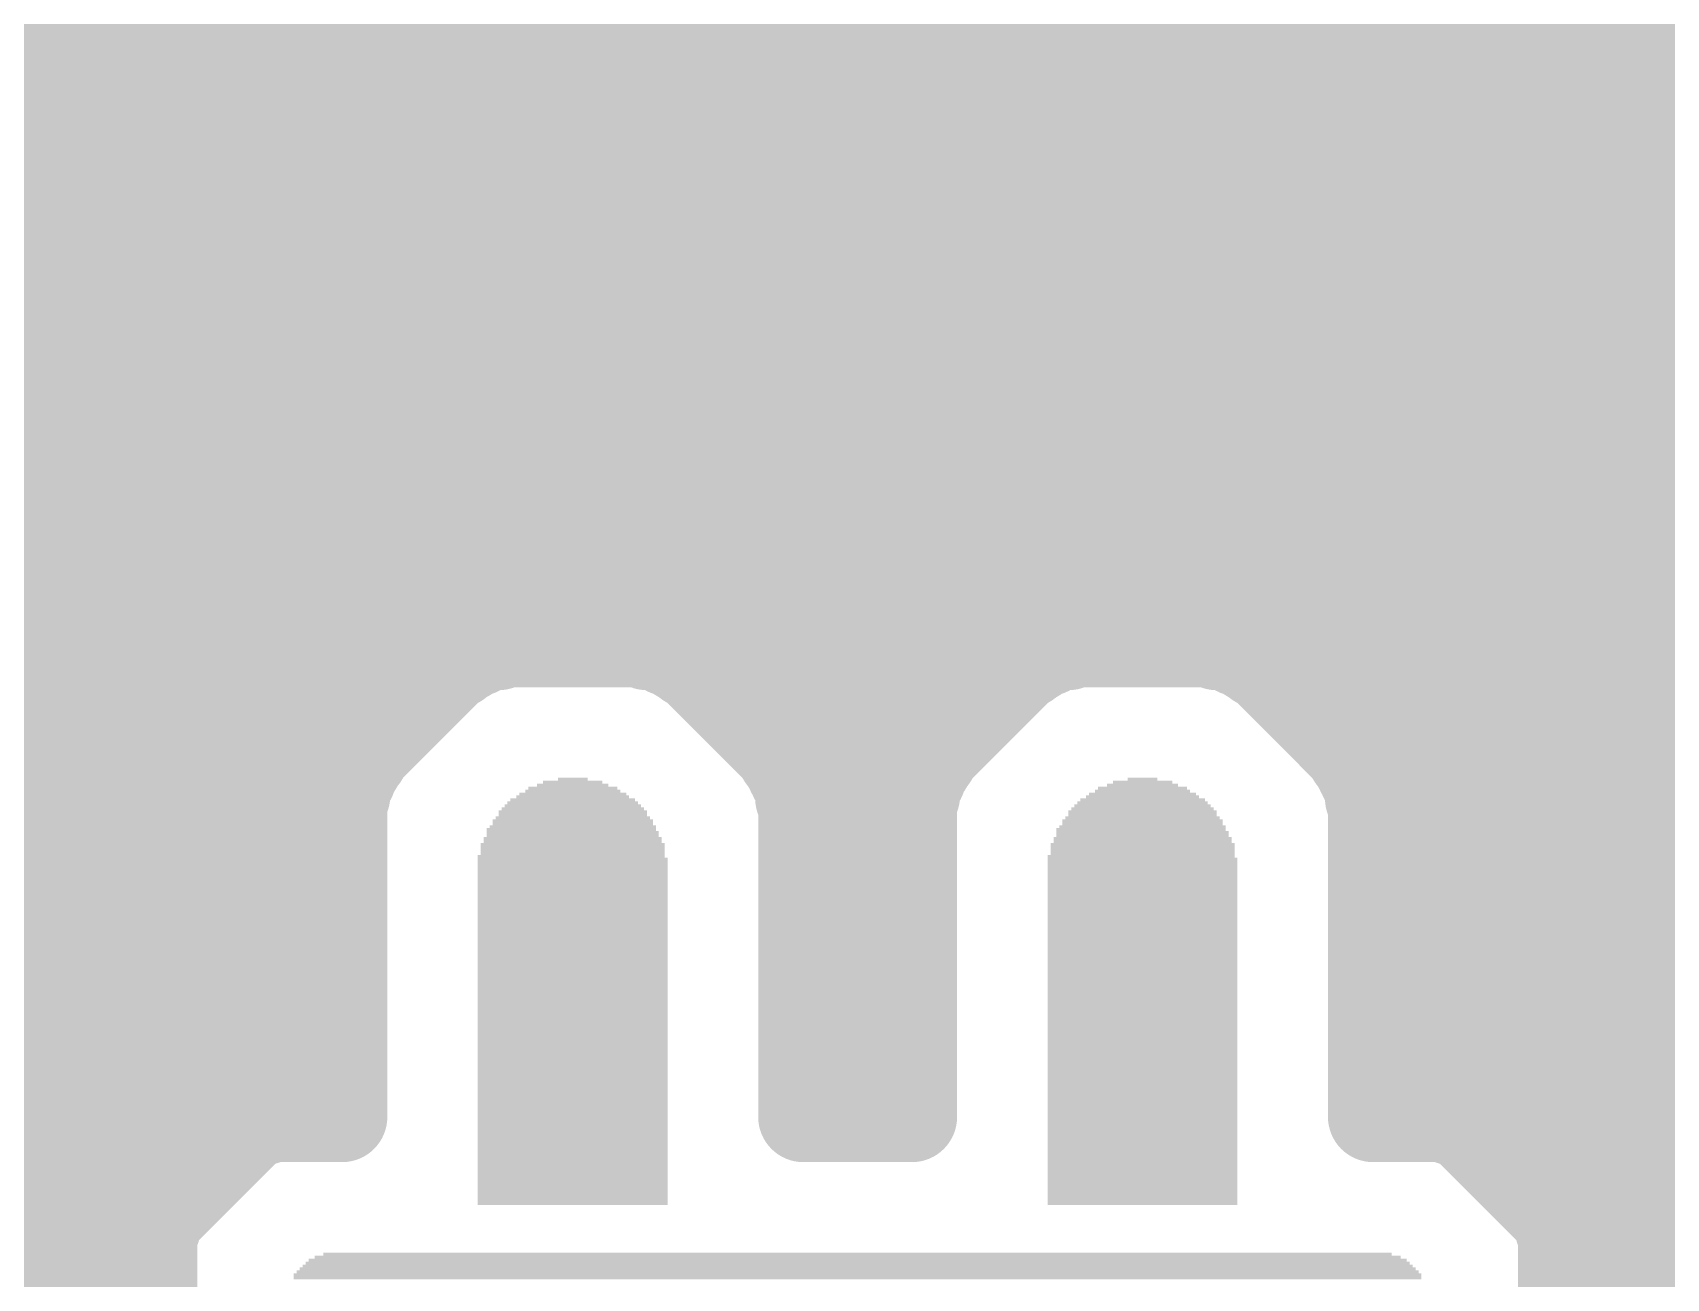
# Model space of a CAD drawing. Extents: x -0.1 to 57, y -0.1 to 41.
# Drawn here: x 9.868 to 12.62, y 4.329 to 6.427 of the extents above; entities that cross this region are included whole.
import ezdxf

# ---------------------------------------------------------------- set-up
doc = ezdxf.new("R2010")
doc.units = 0
doc.layers.add('16', color=175, linetype='CONTINUOUS')
doc.layers.add('21', color=253, linetype='CONTINUOUS')

# ---------------------------------------------------------------- blocks, each defined once
blk = doc.blocks.new('RECT')
blk.add_solid([(-0.5, -0.5), (0.5, -0.5), (-0.5, 0.5), (0.5, 0.5)])

msp = doc.modelspace()

# ---------------------------------------------------------------- linework, layer by layer
at = {"layer": '16', "const_width": 0.1524}
for points in [[(2.8048, 6.4008), (17.0352, 6.4008)], [(7.8575, 6.2484), (17.0352, 6.2484)], [(8.181, 6.096), (17.0352, 6.096)], [(8.3655, 5.9436), (17.0352, 5.9436)], [(8.4952, 5.7912), (17.0352, 5.7912)], [(8.5887, 5.6388), (17.0352, 5.6388)], [(8.6553, 5.4864), (17.0352, 5.4864)], [(10.5928, 5.3761), (10.5828, 5.3661)], [(10.5978, 5.3761), (10.5928, 5.3761)], [(10.6078, 5.3861), (10.5978, 5.3761)], [(10.6178, 5.3861), (10.6078, 5.3861)], [(10.6228, 5.3911), (10.6178, 5.3861)], [(10.6278, 5.3911), (10.6228, 5.3911)], [(10.6328, 5.3961), (10.6278, 5.3911)], [(10.6528, 5.3961), (10.6328, 5.3961)], [(10.6578, 5.4011), (10.6528, 5.3961)], [(10.8972, 5.4011), (10.6578, 5.4011)], [(10.9022, 5.3961), (10.8972, 5.4011)], [(10.9222, 5.3961), (10.9022, 5.3961)], [(10.9272, 5.3911), (10.9222, 5.3961)], [(10.9322, 5.3911), (10.9272, 5.3911)], [(10.9372, 5.3861), (10.9322, 5.3911)], [(10.9472, 5.3861), (10.9372, 5.3861)], [(10.9572, 5.3761), (10.9472, 5.3861)], [(10.9622, 5.3761), (10.9572, 5.3761)], [(10.9722, 5.3661), (10.9622, 5.3761)], [(11.5528, 5.3761), (11.5428, 5.3661)], [(11.5578, 5.3761), (11.5528, 5.3761)], [(11.5678, 5.3861), (11.5578, 5.3761)], [(11.5778, 5.3861), (11.5678, 5.3861)], [(11.5828, 5.3911), (11.5778, 5.3861)], [(11.5878, 5.3911), (11.5828, 5.3911)], [(11.5928, 5.3961), (11.5878, 5.3911)], [(11.6128, 5.3961), (11.5928, 5.3961)], [(11.6178, 5.4011), (11.6128, 5.3961)], [(11.8572, 5.4011), (11.6178, 5.4011)], [(11.8622, 5.3961), (11.8572, 5.4011)], [(11.8822, 5.3961), (11.8622, 5.3961)], [(11.8872, 5.3911), (11.8822, 5.3961)], [(11.8922, 5.3911), (11.8872, 5.3911)], [(11.8972, 5.3861), (11.8922, 5.3911)], [(11.9072, 5.3861), (11.8972, 5.3861)], [(11.9172, 5.3761), (11.9072, 5.3861)], [(11.9222, 5.3761), (11.9172, 5.3761)], [(11.9322, 5.3661), (11.9222, 5.3761)], [(10.5778, 5.3661), (10.4439, 5.2322)], [(10.5828, 5.3661), (10.5778, 5.3661)], [(10.9772, 5.3661), (10.9722, 5.3661)], [(11.1111, 5.2322), (10.9772, 5.3661)], [(11.5378, 5.3661), (11.4039, 5.2322)], [(11.5428, 5.3661), (11.5378, 5.3661)], [(11.9372, 5.3661), (11.9322, 5.3661)], [(12.0711, 5.2322), (11.9372, 5.3661)], [(8.7, 5.334), (10.5457, 5.334)], [(11.0093, 5.334), (11.5057, 5.334)], [(11.9693, 5.334), (17.0352, 5.334)], [(10.4289, 5.2172), (10.4239, 5.2122)], [(10.4239, 5.2122), (10.4239, 5.2072)], [(10.4339, 5.2222), (10.4289, 5.2172)], [(10.4389, 5.2272), (10.4339, 5.2222)], [(10.4439, 5.2322), (10.4389, 5.2272)], [(11.1161, 5.2272), (11.1111, 5.2322)], [(11.1211, 5.2222), (11.1161, 5.2272)], [(11.1261, 5.2172), (11.1211, 5.2222)], [(11.1311, 5.2122), (11.1261, 5.2172)], [(11.1311, 5.2072), (11.1311, 5.2122)], [(11.3889, 5.2172), (11.3839, 5.2122)], [(11.3839, 5.2122), (11.3839, 5.2072)], [(11.3939, 5.2222), (11.3889, 5.2172)], [(11.3989, 5.2272), (11.3939, 5.2222)], [(11.4039, 5.2322), (11.3989, 5.2272)], [(12.0761, 5.2272), (12.0711, 5.2322)], [(12.0811, 5.2222), (12.0761, 5.2272)], [(12.0861, 5.2172), (12.0811, 5.2222)], [(12.0911, 5.2122), (12.0861, 5.2172)], [(12.0911, 5.2072), (12.0911, 5.2122)], [(8.7241, 5.1816), (10.4039, 5.1816)], [(10.4089, 5.1872), (10.4039, 5.1822)], [(10.4039, 5.1822), (10.4039, 5.1722)], [(10.4139, 5.1922), (10.4089, 5.1872)], [(10.4239, 5.2072), (10.4139, 5.1972)], [(10.4139, 5.1972), (10.4139, 5.1922)], [(11.1411, 5.1972), (11.1311, 5.2072)], [(11.1411, 5.1922), (11.1411, 5.1972)], [(11.1461, 5.1872), (11.1411, 5.1922)], [(11.1461, 5.1822), (11.1461, 5.1872)], [(11.1511, 5.1772), (11.1461, 5.1822)], [(11.1467, 5.1816), (11.3639, 5.1816)], [(11.3689, 5.1872), (11.3639, 5.1822)], [(11.3639, 5.1822), (11.3639, 5.1722)], [(11.3739, 5.1922), (11.3689, 5.1872)], [(11.3839, 5.2072), (11.3739, 5.1972)], [(11.3739, 5.1972), (11.3739, 5.1922)], [(12.1011, 5.1972), (12.0911, 5.2072)], [(12.1011, 5.1922), (12.1011, 5.1972)], [(12.1061, 5.1872), (12.1011, 5.1922)], [(12.1061, 5.1822), (12.1061, 5.1872)], [(12.1111, 5.1772), (12.1061, 5.1822)], [(12.1067, 5.1816), (17.0679, 5.1816)], [(10.3989, 5.1622), (10.3939, 5.1572)], [(10.3939, 5.1572), (10.3939, 5.1422)], [(10.4039, 5.1722), (10.3989, 5.1672)], [(10.3989, 5.1672), (10.3989, 5.1622)], [(11.1511, 5.1722), (11.1511, 5.1772)], [(11.1561, 5.1672), (11.1511, 5.1722)], [(11.1561, 5.1622), (11.1561, 5.1672)], [(11.1611, 5.1572), (11.1561, 5.1622)], [(11.1611, 5.1372), (11.1611, 5.1572)], [(11.3589, 5.1622), (11.3539, 5.1572)], [(11.3539, 5.1572), (11.3539, 5.1422)], [(11.3639, 5.1722), (11.3589, 5.1672)], [(11.3589, 5.1672), (11.3589, 5.1622)], [(12.1111, 5.1722), (12.1111, 5.1772)], [(12.1161, 5.1672), (12.1111, 5.1722)], [(12.1161, 5.1622), (12.1161, 5.1672)], [(12.1211, 5.1572), (12.1161, 5.1622)], [(12.1211, 5.1372), (12.1211, 5.1572)], [(10.3939, 5.1422), (10.3889, 5.1372)], [(10.3889, 5.1372), (10.3889, 4.6011)], [(11.1661, 5.1322), (11.1611, 5.1372)], [(11.1661, 4.6011), (11.1661, 5.1322)], [(11.3539, 5.1422), (11.3489, 5.1372)], [(11.3489, 5.1372), (11.3489, 4.6011)], [(12.1261, 5.1322), (12.1211, 5.1372)], [(12.1261, 4.6011), (12.1261, 5.1322)], [(8.7255, 5.0292), (10.3889, 5.0292)], [(11.1661, 5.0292), (11.3489, 5.0292)], [(12.1261, 5.0292), (17.2203, 5.0292)], [(8.7255, 4.8768), (10.3889, 4.8768)], [(11.1661, 4.8768), (11.3489, 4.8768)], [(12.1261, 4.8768), (17.3727, 4.8768)], [(8.7255, 4.7244), (10.3889, 4.7244)], [(11.1661, 4.7244), (11.3489, 4.7244)], [(12.1261, 4.7244), (17.376, 4.7244)], [(10.2378, 4.5911), (10.1039, 4.4572)], [(10.2428, 4.5911), (10.2378, 4.5911)], [(10.2478, 4.5961), (10.2428, 4.5911)], [(10.2578, 4.5961), (10.2478, 4.5961)], [(10.2628, 4.6011), (10.2578, 4.5961)], [(10.3889, 4.6011), (10.2628, 4.6011)], [(11.3489, 4.6011), (11.1661, 4.6011)], [(12.2522, 4.6011), (12.1261, 4.6011)], [(12.2572, 4.5961), (12.2522, 4.6011)], [(12.2672, 4.5961), (12.2572, 4.5961)], [(12.2722, 4.5911), (12.2672, 4.5961)], [(12.2772, 4.5911), (12.2722, 4.5911)], [(12.4111, 4.4572), (12.2772, 4.5911)], [(8.7255, 4.572), (10.2187, 4.572)], [(12.2963, 4.572), (17.376, 4.572)], [(10.0889, 4.4422), (10.0839, 4.4372)], [(10.0939, 4.4472), (10.0889, 4.4422)], [(10.0989, 4.4522), (10.0939, 4.4472)], [(10.1039, 4.4572), (10.0989, 4.4522)], [(12.4161, 4.4522), (12.4111, 4.4572)], [(12.4211, 4.4472), (12.4161, 4.4522)], [(12.4261, 4.4422), (12.4211, 4.4472)], [(12.4311, 4.4372), (12.4261, 4.4422)], [(8.7255, 4.4196), (10.0739, 4.4196)], [(10.0739, 4.4122), (10.0689, 4.4072)], [(10.0789, 4.4272), (10.0739, 4.4222)], [(10.0739, 4.4222), (10.0739, 4.4122)], [(10.0839, 4.4372), (10.0789, 4.4322)], [(10.0789, 4.4322), (10.0789, 4.4272)], [(12.4361, 4.4322), (12.4311, 4.4372)], [(12.4361, 4.4272), (12.4361, 4.4322)], [(12.4411, 4.4222), (12.4361, 4.4272)], [(12.4411, 4.4122), (12.4411, 4.4222)], [(12.4411, 4.4196), (17.376, 4.4196)], [(12.4461, 4.4072), (12.4411, 4.4122)], [(10.0689, 4.4072), (10.0689, 4.0178)], [(12.4461, 4.0178), (12.4461, 4.4072)], [(8.7255, 4.2672), (10.0689, 4.2672)], [(12.4461, 4.2672), (17.376, 4.2672)]]:
    msp.add_lwpolyline(points, dxfattribs=at)
at = {"layer": '16', "const_width": 0.0762}
for points in [[(10.5928, 5.4142, 1), (10.5928, 5.338)], [(10.6198, 5.3492, 1), (10.5659, 5.403)], [(10.6078, 5.4242, 1), (10.6078, 5.348)], [(10.5909, 5.413, 1), (10.6448, 5.3592)], [(10.6348, 5.3592, 1), (10.5809, 5.413)], [(10.6228, 5.4292, 1), (10.6228, 5.353)], [(10.6009, 5.418, 1), (10.6548, 5.3642)], [(10.6328, 5.4342, 1), (10.6328, 5.358)], [(10.6498, 5.3642, 1), (10.5959, 5.418)], [(10.5978, 5.338, 1), (10.5978, 5.4142)], [(10.6598, 5.3692, 1), (10.6059, 5.423)], [(10.6259, 5.423, 1), (10.6798, 5.3692)], [(10.6178, 5.348, 1), (10.6178, 5.4242)], [(10.6578, 5.4392, 1), (10.6578, 5.363)], [(10.6278, 5.353, 1), (10.6278, 5.4292)], [(10.6848, 5.3742, 1), (10.6309, 5.428)], [(10.6528, 5.358, 1), (10.6528, 5.4342)], [(10.9241, 5.428, 1), (10.8702, 5.3742)], [(10.9022, 5.4342, 1), (10.9022, 5.358)], [(10.8752, 5.3692, 1), (10.9291, 5.423)], [(10.9491, 5.423, 1), (10.8952, 5.3692)], [(10.9272, 5.4292, 1), (10.9272, 5.353)], [(10.9591, 5.418, 1), (10.9052, 5.3642)], [(10.8972, 5.363, 1), (10.8972, 5.4392)], [(10.9372, 5.4242, 1), (10.9372, 5.348)], [(10.9002, 5.3642, 1), (10.9541, 5.418)], [(10.9741, 5.413, 1), (10.9202, 5.3592)], [(10.9102, 5.3592, 1), (10.9641, 5.413)], [(10.9572, 5.4142, 1), (10.9572, 5.338)], [(10.9222, 5.358, 1), (10.9222, 5.4342)], [(10.9891, 5.403, 1), (10.9352, 5.3492)], [(10.9322, 5.353, 1), (10.9322, 5.4292)], [(10.9472, 5.348, 1), (10.9472, 5.4242)], [(10.9622, 5.338, 1), (10.9622, 5.4142)], [(11.5528, 5.4142, 1), (11.5528, 5.338)], [(11.5798, 5.3492, 1), (11.5259, 5.403)], [(11.5678, 5.4242, 1), (11.5678, 5.348)], [(11.5509, 5.413, 1), (11.6048, 5.3592)], [(11.5948, 5.3592, 1), (11.5409, 5.413)], [(11.5828, 5.4292, 1), (11.5828, 5.353)], [(11.5609, 5.418, 1), (11.6148, 5.3642)], [(11.5928, 5.4342, 1), (11.5928, 5.358)], [(11.6098, 5.3642, 1), (11.5559, 5.418)], [(11.5578, 5.338, 1), (11.5578, 5.4142)], [(11.6198, 5.3692, 1), (11.5659, 5.423)], [(11.5859, 5.423, 1), (11.6398, 5.3692)], [(11.5778, 5.348, 1), (11.5778, 5.4242)], [(11.6178, 5.4392, 1), (11.6178, 5.363)], [(11.5878, 5.353, 1), (11.5878, 5.4292)], [(11.6448, 5.3742, 1), (11.5909, 5.428)], [(11.6128, 5.358, 1), (11.6128, 5.4342)], [(11.8841, 5.428, 1), (11.8302, 5.3742)], [(11.8622, 5.4342, 1), (11.8622, 5.358)], [(11.8352, 5.3692, 1), (11.8891, 5.423)], [(11.9091, 5.423, 1), (11.8552, 5.3692)], [(11.8872, 5.4292, 1), (11.8872, 5.353)], [(11.9191, 5.418, 1), (11.8652, 5.3642)], [(11.8572, 5.363, 1), (11.8572, 5.4392)], [(11.8972, 5.4242, 1), (11.8972, 5.348)], [(11.8602, 5.3642, 1), (11.9141, 5.418)], [(11.9341, 5.413, 1), (11.8802, 5.3592)], [(11.8702, 5.3592, 1), (11.9241, 5.413)], [(11.9172, 5.4142, 1), (11.9172, 5.338)], [(11.8822, 5.358, 1), (11.8822, 5.4342)], [(11.9491, 5.403, 1), (11.8952, 5.3492)], [(11.8922, 5.353, 1), (11.8922, 5.4292)], [(11.9072, 5.348, 1), (11.9072, 5.4242)], [(11.9222, 5.338, 1), (11.9222, 5.4142)], [(10.5778, 5.4042, 1), (10.5778, 5.328)], [(10.5559, 5.393, 1), (10.6098, 5.3392)], [(10.6048, 5.3392, 1), (10.5509, 5.393)], [(10.5709, 5.403, 1), (10.6248, 5.3492)], [(10.5828, 5.328, 1), (10.5828, 5.4042)], [(10.9302, 5.3492, 1), (10.9841, 5.403)], [(10.9722, 5.4042, 1), (10.9722, 5.328)], [(11.0041, 5.393, 1), (10.9502, 5.3392)], [(10.9452, 5.3392, 1), (10.9991, 5.393)], [(10.9772, 5.328, 1), (10.9772, 5.4042)], [(11.5378, 5.4042, 1), (11.5378, 5.328)], [(11.5159, 5.393, 1), (11.5698, 5.3392)], [(11.5648, 5.3392, 1), (11.5109, 5.393)], [(11.5309, 5.403, 1), (11.5848, 5.3492)], [(11.5428, 5.328, 1), (11.5428, 5.4042)], [(11.8902, 5.3492, 1), (11.9441, 5.403)], [(11.9322, 5.4042, 1), (11.9322, 5.328)], [(11.9641, 5.393, 1), (11.9102, 5.3392)], [(11.9052, 5.3392, 1), (11.9591, 5.393)], [(11.9372, 5.328, 1), (11.9372, 5.4042)], [(10.5457, 5.2959, 1), (10.5457, 5.3721)], [(11.0093, 5.3721, 1), (11.0093, 5.2959)], [(11.5057, 5.2959, 1), (11.5057, 5.3721)], [(11.9693, 5.3721, 1), (11.9693, 5.2959)], [(10.462, 5.2122, 1), (10.3858, 5.2122)], [(10.407, 5.2491, 1), (10.4608, 5.1952)], [(10.412, 5.2541, 1), (10.4658, 5.2002)], [(10.4558, 5.1902, 1), (10.402, 5.2441)], [(10.417, 5.2591, 1), (10.4708, 5.2052)], [(10.4608, 5.1952, 1), (10.407, 5.2491)], [(10.4658, 5.2002, 1), (10.412, 5.2541)], [(10.4708, 5.2052, 1), (10.417, 5.2591)], [(11.138, 5.2591, 1), (11.0842, 5.2052)], [(11.143, 5.2541, 1), (11.0892, 5.2002)], [(11.148, 5.2491, 1), (11.0942, 5.1952)], [(11.0842, 5.2052, 1), (11.138, 5.2591)], [(11.153, 5.2441, 1), (11.0992, 5.1902)], [(11.0892, 5.2002, 1), (11.143, 5.2541)], [(11.1692, 5.2122, 1), (11.093, 5.2122)], [(11.0942, 5.1952, 1), (11.148, 5.2491)], [(11.422, 5.2122, 1), (11.3458, 5.2122)], [(11.367, 5.2491, 1), (11.4208, 5.1952)], [(11.372, 5.2541, 1), (11.4258, 5.2002)], [(11.4158, 5.1902, 1), (11.362, 5.2441)], [(11.377, 5.2591, 1), (11.4308, 5.2052)], [(11.4208, 5.1952, 1), (11.367, 5.2491)], [(11.4258, 5.2002, 1), (11.372, 5.2541)], [(11.4308, 5.2052, 1), (11.377, 5.2591)], [(12.098, 5.2591, 1), (12.0442, 5.2052)], [(12.103, 5.2541, 1), (12.0492, 5.2002)], [(12.108, 5.2491, 1), (12.0542, 5.1952)], [(12.0442, 5.2052, 1), (12.098, 5.2591)], [(12.113, 5.2441, 1), (12.0592, 5.1902)], [(12.0492, 5.2002, 1), (12.103, 5.2541)], [(12.1292, 5.2122, 1), (12.053, 5.2122)], [(12.0542, 5.1952, 1), (12.108, 5.2491)], [(10.442, 5.1822, 1), (10.3658, 5.1822)], [(10.452, 5.1972, 1), (10.3758, 5.1972)], [(10.387, 5.2241, 1), (10.4408, 5.1702)], [(10.4358, 5.1602, 1), (10.382, 5.2141)], [(10.397, 5.2391, 1), (10.4508, 5.1852)], [(10.4408, 5.1652, 1), (10.387, 5.2191)], [(10.402, 5.2441, 1), (10.4558, 5.1902)], [(10.4508, 5.1802, 1), (10.397, 5.2341)], [(10.4039, 5.1435, 1), (10.4039, 5.2197)], [(11.158, 5.2341, 1), (11.1042, 5.1802)], [(11.0992, 5.1902, 1), (11.153, 5.2441)], [(11.1792, 5.1972, 1), (11.103, 5.1972)], [(11.168, 5.2191, 1), (11.1142, 5.1652)], [(11.1042, 5.1852, 1), (11.158, 5.2391)], [(11.1842, 5.1872, 1), (11.108, 5.1872)], [(11.173, 5.2091, 1), (11.1192, 5.1552)], [(11.1467, 5.2197, 1), (11.1467, 5.1435)], [(11.1142, 5.1702, 1), (11.168, 5.2241)], [(11.402, 5.1822, 1), (11.3258, 5.1822)], [(11.412, 5.1972, 1), (11.3358, 5.1972)], [(11.347, 5.2241, 1), (11.4008, 5.1702)], [(11.3958, 5.1602, 1), (11.342, 5.2141)], [(11.357, 5.2391, 1), (11.4108, 5.1852)], [(11.4008, 5.1652, 1), (11.347, 5.2191)], [(11.362, 5.2441, 1), (11.4158, 5.1902)], [(11.4108, 5.1802, 1), (11.357, 5.2341)], [(11.3639, 5.1435, 1), (11.3639, 5.2197)], [(12.118, 5.2341, 1), (12.0642, 5.1802)], [(12.0592, 5.1902, 1), (12.113, 5.2441)], [(12.1392, 5.1972, 1), (12.063, 5.1972)], [(12.128, 5.2191, 1), (12.0742, 5.1652)], [(12.0642, 5.1852, 1), (12.118, 5.2391)], [(12.1442, 5.1872, 1), (12.068, 5.1872)], [(12.133, 5.2091, 1), (12.0792, 5.1552)], [(12.1067, 5.2197, 1), (12.1067, 5.1435)], [(12.0742, 5.1702, 1), (12.128, 5.2241)], [(10.432, 5.1572, 1), (10.3558, 5.1572)], [(10.437, 5.1672, 1), (10.3608, 5.1672)], [(10.372, 5.1941, 1), (10.4258, 5.1402)], [(10.377, 5.2091, 1), (10.4308, 5.1552)], [(10.382, 5.2141, 1), (10.4358, 5.1602)], [(10.4258, 5.1352, 1), (10.372, 5.1891)], [(10.3758, 5.1922, 1), (10.452, 5.1922)], [(10.4308, 5.1452, 1), (10.377, 5.1991)], [(10.3858, 5.2072, 1), (10.462, 5.2072)], [(11.093, 5.2072, 1), (11.1692, 5.2072)], [(11.103, 5.1922, 1), (11.1792, 5.1922)], [(11.1892, 5.1772, 1), (11.113, 5.1772)], [(11.178, 5.1991, 1), (11.1242, 5.1452)], [(11.1942, 5.1672, 1), (11.118, 5.1672)], [(11.183, 5.1891, 1), (11.1292, 5.1352)], [(11.1192, 5.1602, 1), (11.173, 5.2141)], [(11.1992, 5.1572, 1), (11.123, 5.1572)], [(11.1242, 5.1502, 1), (11.178, 5.2041)], [(11.1292, 5.1402, 1), (11.183, 5.1941)], [(11.392, 5.1572, 1), (11.3158, 5.1572)], [(11.397, 5.1672, 1), (11.3208, 5.1672)], [(11.332, 5.1941, 1), (11.3858, 5.1402)], [(11.337, 5.2091, 1), (11.3908, 5.1552)], [(11.342, 5.2141, 1), (11.3958, 5.1602)], [(11.3858, 5.1352, 1), (11.332, 5.1891)], [(11.3358, 5.1922, 1), (11.412, 5.1922)], [(11.3908, 5.1452, 1), (11.337, 5.1991)], [(11.3458, 5.2072, 1), (11.422, 5.2072)], [(12.053, 5.2072, 1), (12.1292, 5.2072)], [(12.063, 5.1922, 1), (12.1392, 5.1922)], [(12.1492, 5.1772, 1), (12.073, 5.1772)], [(12.138, 5.1991, 1), (12.0842, 5.1452)], [(12.1542, 5.1672, 1), (12.078, 5.1672)], [(12.143, 5.1891, 1), (12.0892, 5.1352)], [(12.0792, 5.1602, 1), (12.133, 5.2141)], [(12.1592, 5.1572, 1), (12.083, 5.1572)], [(12.0842, 5.1502, 1), (12.138, 5.2041)], [(12.0892, 5.1402, 1), (12.143, 5.1941)], [(10.427, 5.1372, 1), (10.3508, 5.1372)], [(10.367, 5.1841, 1), (10.4208, 5.1302)], [(10.3658, 5.1722, 1), (10.442, 5.1722)], [(10.4208, 5.1152, 1), (10.367, 5.1691)], [(11.108, 5.1822, 1), (11.1842, 5.1822)], [(11.113, 5.1722, 1), (11.1892, 5.1722)], [(11.188, 5.1641, 1), (11.1342, 5.1102)], [(11.2042, 5.1322, 1), (11.128, 5.1322)], [(11.1342, 5.1302, 1), (11.188, 5.1841)], [(11.387, 5.1372, 1), (11.3108, 5.1372)], [(11.327, 5.1841, 1), (11.3808, 5.1302)], [(11.3258, 5.1722, 1), (11.402, 5.1722)], [(11.3808, 5.1152, 1), (11.327, 5.1691)], [(12.068, 5.1822, 1), (12.1442, 5.1822)], [(12.073, 5.1722, 1), (12.1492, 5.1722)], [(12.148, 5.1641, 1), (12.0942, 5.1102)], [(12.1642, 5.1322, 1), (12.088, 5.1322)], [(12.0942, 5.1302, 1), (12.148, 5.1841)], [(10.362, 5.1641, 1), (10.4158, 5.1102)], [(10.3558, 5.1422, 1), (10.432, 5.1422)], [(10.3608, 5.1622, 1), (10.437, 5.1622)], [(11.118, 5.1622, 1), (11.1942, 5.1622)], [(11.123, 5.1372, 1), (11.1992, 5.1372)], [(11.1392, 5.1052, 1), (11.193, 5.1591)], [(11.322, 5.1641, 1), (11.3758, 5.1102)], [(11.3158, 5.1422, 1), (11.392, 5.1422)], [(11.3208, 5.1622, 1), (11.397, 5.1622)], [(12.078, 5.1622, 1), (12.1542, 5.1622)], [(12.083, 5.1372, 1), (12.1592, 5.1372)], [(12.0992, 5.1052, 1), (12.153, 5.1591)], [(10.3889, 4.9911, 1), (10.3889, 5.0673)], [(11.1661, 5.0673, 1), (11.1661, 4.9911)], [(11.3489, 4.9911, 1), (11.3489, 5.0673)], [(12.1261, 5.0673, 1), (12.1261, 4.9911)], [(10.3889, 4.8387, 1), (10.3889, 4.9149)], [(11.1661, 4.9149, 1), (11.1661, 4.8387)], [(11.3489, 4.8387, 1), (11.3489, 4.9149)], [(12.1261, 4.9149, 1), (12.1261, 4.8387)], [(10.3889, 4.6863, 1), (10.3889, 4.7625)], [(11.1661, 4.7625, 1), (11.1661, 4.6863)], [(11.3489, 4.6863, 1), (11.3489, 4.7625)], [(12.1261, 4.7625, 1), (12.1261, 4.6863)], [(10.2378, 4.6292, 1), (10.2378, 4.553)], [(10.2159, 4.618, 1), (10.2698, 4.5642)], [(10.2478, 4.6342, 1), (10.2478, 4.558)], [(10.2648, 4.5642, 1), (10.2109, 4.618)], [(10.2309, 4.623, 1), (10.2848, 4.5692)], [(10.2748, 4.5692, 1), (10.2209, 4.623)], [(10.2628, 4.6392, 1), (10.2628, 4.563)], [(10.2898, 4.5742, 1), (10.2359, 4.628)], [(10.2428, 4.553, 1), (10.2428, 4.6292)], [(10.2578, 4.558, 1), (10.2578, 4.6342)], [(10.3889, 4.563, 1), (10.3889, 4.6392)], [(11.1661, 4.6392, 1), (11.1661, 4.563)], [(11.3489, 4.563, 1), (11.3489, 4.6392)], [(12.1261, 4.6392, 1), (12.1261, 4.563)], [(12.2791, 4.628, 1), (12.2252, 4.5742)], [(12.2572, 4.6342, 1), (12.2572, 4.558)], [(12.2941, 4.623, 1), (12.2402, 4.5692)], [(12.2302, 4.5692, 1), (12.2841, 4.623)], [(12.2722, 4.6292, 1), (12.2722, 4.553)], [(12.3041, 4.618, 1), (12.2502, 4.5642)], [(12.2452, 4.5642, 1), (12.2991, 4.618)], [(12.2522, 4.563, 1), (12.2522, 4.6392)], [(12.2672, 4.558, 1), (12.2672, 4.6342)], [(12.2772, 4.553, 1), (12.2772, 4.6292)], [(10.2187, 4.5339, 1), (10.2187, 4.6101)], [(10.3508, 4.6011, 1), (10.427, 4.6011)], [(11.128, 4.6011, 1), (11.2042, 4.6011)], [(11.3108, 4.6011, 1), (11.387, 4.6011)], [(12.088, 4.6011, 1), (12.1642, 4.6011)], [(12.2963, 4.6101, 1), (12.2963, 4.5339)], [(10.072, 4.4791, 1), (10.1258, 4.4252)], [(10.1158, 4.4152, 1), (10.062, 4.4691)], [(10.077, 4.4841, 1), (10.1308, 4.4302)], [(10.1208, 4.4202, 1), (10.067, 4.4741)], [(10.1258, 4.4252, 1), (10.072, 4.4791)], [(10.1308, 4.4302, 1), (10.077, 4.4841)], [(12.438, 4.4841, 1), (12.3842, 4.4302)], [(12.443, 4.4791, 1), (12.3892, 4.4252)], [(12.448, 4.4741, 1), (12.3942, 4.4202)], [(12.3842, 4.4302, 1), (12.438, 4.4841)], [(12.453, 4.4691, 1), (12.3992, 4.4152)], [(12.3892, 4.4252, 1), (12.443, 4.4791)], [(10.112, 4.4222, 1), (10.0358, 4.4222)], [(10.047, 4.4491, 1), (10.1008, 4.3952)], [(10.117, 4.4322, 1), (10.0408, 4.4322)], [(10.052, 4.4591, 1), (10.1058, 4.4052)], [(10.057, 4.4641, 1), (10.1108, 4.4102)], [(10.1008, 4.3852, 1), (10.047, 4.4391)], [(10.062, 4.4691, 1), (10.1158, 4.4152)], [(10.1058, 4.4002, 1), (10.052, 4.4541)], [(10.067, 4.4741, 1), (10.1208, 4.4202)], [(10.1108, 4.4102, 1), (10.057, 4.4641)], [(10.0739, 4.3815, 1), (10.0739, 4.4577)], [(12.458, 4.4641, 1), (12.4042, 4.4102)], [(12.3942, 4.4202, 1), (12.448, 4.4741)], [(12.4742, 4.4322, 1), (12.398, 4.4322)], [(12.463, 4.4541, 1), (12.4092, 4.4002)], [(12.3992, 4.4152, 1), (12.453, 4.4691)], [(12.4792, 4.4222, 1), (12.403, 4.4222)], [(12.4411, 4.4577, 1), (12.4411, 4.3815)], [(12.468, 4.4391, 1), (12.4142, 4.3852)], [(12.4042, 4.4102, 1), (12.458, 4.4641)], [(12.4092, 4.4052, 1), (12.463, 4.4591)], [(12.4142, 4.3952, 1), (12.468, 4.4491)], [(10.107, 4.4072, 1), (10.0308, 4.4072)], [(10.042, 4.4341, 1), (10.0958, 4.3802)], [(10.0408, 4.4272, 1), (10.117, 4.4272)], [(12.398, 4.4272, 1), (12.4742, 4.4272)], [(12.4842, 4.4072, 1), (12.408, 4.4072)], [(12.4192, 4.3802, 1), (12.473, 4.4341)], [(10.0358, 4.4122, 1), (10.112, 4.4122)], [(12.403, 4.4122, 1), (12.4792, 4.4122)], [(10.0689, 4.2291, 1), (10.0689, 4.3053)], [(12.4461, 4.3053, 1), (12.4461, 4.2291)]]:
    msp.add_lwpolyline(points, format="xyb", dxfattribs=at)
at = {"layer": '21', "const_width": 0.1524}
msp.add_lwpolyline([(9.993, 8.9816), (9.993, 2.3776)], dxfattribs=at)

# ---------------------------------------------------------------- block references
at = {"layer": '16', "yscale": 0.005}
for p, xscale in [((10.7775, 5.145), 0.18), ((10.7775, 5.15), 0.16), ((10.7775, 5.155), 0.15), ((10.7775, 5.16), 0.12), ((10.7775, 5.165), 0.1), ((10.7775, 5.17), 0.05), ((11.7375, 5.145), 0.18), ((11.7375, 5.15), 0.16), ((11.7375, 5.155), 0.15), ((11.7375, 5.16), 0.12), ((11.7375, 5.165), 0.1), ((11.7375, 5.17), 0.05), ((10.7775, 5.12), 0.24), ((10.7775, 5.125), 0.23), ((10.7775, 5.13), 0.22), ((10.7775, 5.135), 0.21), ((10.7775, 5.14), 0.19), ((11.7375, 5.12), 0.24), ((11.7375, 5.125), 0.23), ((11.7375, 5.13), 0.22), ((11.7375, 5.135), 0.21), ((11.7375, 5.14), 0.19), ((10.7775, 5.09), 0.28), ((10.7775, 5.1), 0.27), ((10.7775, 5.095), 0.27), ((10.7775, 5.105), 0.26), ((10.7775, 5.115), 0.25), ((10.7775, 5.11), 0.25), ((11.7375, 5.09), 0.28), ((11.7375, 5.1), 0.27), ((11.7375, 5.095), 0.27), ((11.7375, 5.105), 0.26), ((11.7375, 5.115), 0.25), ((11.7375, 5.11), 0.25), ((10.7775, 5.07), 0.3), ((10.7775, 5.065), 0.3), ((10.775, 5.085), 0.285), ((10.7775, 5.08), 0.29), ((10.7775, 5.075), 0.29), ((11.7375, 5.07), 0.3), ((11.7375, 5.065), 0.3), ((11.735, 5.085), 0.285), ((11.7375, 5.08), 0.29), ((11.7375, 5.075), 0.29), ((10.775, 5.04), 0.315), ((10.7775, 5.035), 0.32), ((10.7775, 5.06), 0.31), ((10.7775, 5.055), 0.31), ((10.7775, 5.05), 0.31), ((10.7775, 5.045), 0.31), ((11.735, 5.04), 0.315), ((11.7375, 5.035), 0.32), ((11.7375, 5.06), 0.31), ((11.7375, 5.055), 0.31), ((11.7375, 5.05), 0.31), ((11.7375, 5.045), 0.31), ((10.7775, 5.03), 0.32), ((10.7775, 5.025), 0.32), ((10.7775, 5.02), 0.32), ((10.7775, 5.015), 0.32), ((10.7775, 5.01), 0.32), ((11.7375, 5.03), 0.32), ((11.7375, 5.025), 0.32), ((11.7375, 5.02), 0.32), ((11.7375, 5.015), 0.32), ((11.7375, 5.01), 0.32), ((10.7775, 5.005), 0.32), ((10.7775, 5), 0.32), ((10.7775, 4.995), 0.32), ((10.7775, 4.99), 0.32), ((10.7775, 4.985), 0.32), ((10.7775, 4.98), 0.32), ((11.7375, 5.005), 0.32), ((11.7375, 5), 0.32), ((11.7375, 4.995), 0.32), ((11.7375, 4.99), 0.32), ((11.7375, 4.985), 0.32), ((11.7375, 4.98), 0.32), ((10.7775, 4.975), 0.32), ((10.7775, 4.97), 0.32), ((10.7775, 4.965), 0.32), ((10.7775, 4.96), 0.32), ((10.7775, 4.955), 0.32), ((11.7375, 4.975), 0.32), ((11.7375, 4.97), 0.32), ((11.7375, 4.965), 0.32), ((11.7375, 4.96), 0.32), ((11.7375, 4.955), 0.32), ((10.7775, 4.95), 0.32), ((10.7775, 4.945), 0.32), ((10.7775, 4.94), 0.32), ((10.7775, 4.935), 0.32), ((10.7775, 4.93), 0.32), ((10.7775, 4.925), 0.32), ((11.7375, 4.95), 0.32), ((11.7375, 4.945), 0.32), ((11.7375, 4.94), 0.32), ((11.7375, 4.935), 0.32), ((11.7375, 4.93), 0.32), ((11.7375, 4.925), 0.32), ((10.7775, 4.92), 0.32), ((10.7775, 4.915), 0.32), ((10.7775, 4.91), 0.32), ((10.7775, 4.905), 0.32), ((10.7775, 4.9), 0.32), ((11.7375, 4.92), 0.32), ((11.7375, 4.915), 0.32), ((11.7375, 4.91), 0.32), ((11.7375, 4.905), 0.32), ((11.7375, 4.9), 0.32), ((10.7775, 4.895), 0.32), ((10.7775, 4.89), 0.32), ((10.7775, 4.885), 0.32), ((10.7775, 4.88), 0.32), ((10.7775, 4.875), 0.32), ((10.7775, 4.87), 0.32), ((11.7375, 4.895), 0.32), ((11.7375, 4.89), 0.32), ((11.7375, 4.885), 0.32), ((11.7375, 4.88), 0.32), ((11.7375, 4.875), 0.32), ((11.7375, 4.87), 0.32), ((10.7775, 4.865), 0.32), ((10.7775, 4.86), 0.32), ((10.7775, 4.855), 0.32), ((10.7775, 4.85), 0.32), ((10.7775, 4.845), 0.32), ((11.7375, 4.865), 0.32), ((11.7375, 4.86), 0.32), ((11.7375, 4.855), 0.32), ((11.7375, 4.85), 0.32), ((11.7375, 4.845), 0.32), ((10.7775, 4.84), 0.32), ((10.7775, 4.835), 0.32), ((10.7775, 4.83), 0.32), ((10.7775, 4.825), 0.32), ((10.7775, 4.82), 0.32), ((10.7775, 4.815), 0.32), ((11.7375, 4.84), 0.32), ((11.7375, 4.835), 0.32), ((11.7375, 4.83), 0.32), ((11.7375, 4.825), 0.32), ((11.7375, 4.82), 0.32), ((11.7375, 4.815), 0.32), ((10.7775, 4.81), 0.32), ((10.7775, 4.805), 0.32), ((10.7775, 4.8), 0.32), ((10.7775, 4.795), 0.32), ((10.7775, 4.79), 0.32), ((11.7375, 4.81), 0.32), ((11.7375, 4.805), 0.32), ((11.7375, 4.8), 0.32), ((11.7375, 4.795), 0.32), ((11.7375, 4.79), 0.32), ((10.7775, 4.785), 0.32), ((10.7775, 4.78), 0.32), ((10.7775, 4.775), 0.32), ((10.7775, 4.77), 0.32), ((10.7775, 4.765), 0.32), ((10.7775, 4.76), 0.32), ((11.7375, 4.785), 0.32), ((11.7375, 4.78), 0.32), ((11.7375, 4.775), 0.32), ((11.7375, 4.77), 0.32), ((11.7375, 4.765), 0.32), ((11.7375, 4.76), 0.32), ((10.7775, 4.755), 0.32), ((10.7775, 4.75), 0.32), ((10.7775, 4.745), 0.32), ((10.7775, 4.74), 0.32), ((10.7775, 4.735), 0.32), ((11.7375, 4.755), 0.32), ((11.7375, 4.75), 0.32), ((11.7375, 4.745), 0.32), ((11.7375, 4.74), 0.32), ((11.7375, 4.735), 0.32), ((10.7775, 4.73), 0.32), ((10.7775, 4.725), 0.32), ((10.7775, 4.72), 0.32), ((10.7775, 4.715), 0.32), ((10.7775, 4.71), 0.32), ((10.7775, 4.705), 0.32), ((11.7375, 4.73), 0.32), ((11.7375, 4.725), 0.32), ((11.7375, 4.72), 0.32), ((11.7375, 4.715), 0.32), ((11.7375, 4.71), 0.32), ((11.7375, 4.705), 0.32), ((10.7775, 4.7), 0.32), ((10.7775, 4.695), 0.32), ((10.7775, 4.69), 0.32), ((10.7775, 4.685), 0.32), ((10.7775, 4.68), 0.32), ((11.7375, 4.7), 0.32), ((11.7375, 4.695), 0.32), ((11.7375, 4.69), 0.32), ((11.7375, 4.685), 0.32), ((11.7375, 4.68), 0.32), ((10.7775, 4.675), 0.32), ((10.7775, 4.67), 0.32), ((10.7775, 4.665), 0.32), ((10.7775, 4.66), 0.32), ((10.7775, 4.655), 0.32), ((10.7775, 4.65), 0.32), ((11.7375, 4.675), 0.32), ((11.7375, 4.67), 0.32), ((11.7375, 4.665), 0.32), ((11.7375, 4.66), 0.32), ((11.7375, 4.655), 0.32), ((11.7375, 4.65), 0.32), ((10.7775, 4.645), 0.32), ((10.7775, 4.64), 0.32), ((10.7775, 4.635), 0.32), ((10.7775, 4.63), 0.32), ((10.7775, 4.625), 0.32), ((11.7375, 4.645), 0.32), ((11.7375, 4.64), 0.32), ((11.7375, 4.635), 0.32), ((11.7375, 4.63), 0.32), ((11.7375, 4.625), 0.32), ((10.7775, 4.62), 0.32), ((10.7775, 4.615), 0.32), ((10.7775, 4.61), 0.32), ((10.7775, 4.605), 0.32), ((10.7775, 4.6), 0.32), ((10.7775, 4.595), 0.32), ((11.7375, 4.62), 0.32), ((11.7375, 4.615), 0.32), ((11.7375, 4.61), 0.32), ((11.7375, 4.605), 0.32), ((11.7375, 4.6), 0.32), ((11.7375, 4.595), 0.32), ((10.7775, 4.59), 0.32), ((10.7775, 4.585), 0.32), ((10.7775, 4.58), 0.32), ((10.7775, 4.575), 0.32), ((10.7775, 4.57), 0.32), ((11.7375, 4.59), 0.32), ((11.7375, 4.585), 0.32), ((11.7375, 4.58), 0.32), ((11.7375, 4.575), 0.32), ((11.7375, 4.57), 0.32), ((10.7775, 4.565), 0.32), ((10.7775, 4.56), 0.32), ((10.7775, 4.555), 0.32), ((10.7775, 4.55), 0.32), ((10.7775, 4.545), 0.32), ((10.7775, 4.54), 0.32), ((11.7375, 4.565), 0.32), ((11.7375, 4.56), 0.32), ((11.7375, 4.555), 0.32), ((11.7375, 4.55), 0.32), ((11.7375, 4.545), 0.32), ((11.7375, 4.54), 0.32), ((10.7775, 4.535), 0.32), ((10.7775, 4.53), 0.32), ((10.7775, 4.525), 0.32), ((10.7775, 4.52), 0.32), ((10.7775, 4.515), 0.32), ((11.7375, 4.535), 0.32), ((11.7375, 4.53), 0.32), ((11.7375, 4.525), 0.32), ((11.7375, 4.52), 0.32), ((11.7375, 4.515), 0.32), ((10.7775, 4.51), 0.32), ((10.7775, 4.505), 0.32), ((10.7775, 4.5), 0.32), ((10.7775, 4.495), 0.32), ((10.7775, 4.49), 0.32), ((10.7775, 4.485), 0.32), ((11.7375, 4.51), 0.32), ((11.7375, 4.505), 0.32), ((11.7375, 4.5), 0.32), ((11.7375, 4.495), 0.32), ((11.7375, 4.49), 0.32), ((11.7375, 4.485), 0.32), ((10.7775, 4.48), 0.32), ((10.7775, 4.475), 0.32), ((10.7775, 4.47), 0.32), ((10.7775, 4.465), 0.32), ((10.7775, 4.46), 0.32), ((11.7375, 4.48), 0.32), ((11.7375, 4.475), 0.32), ((11.7375, 4.47), 0.32), ((11.7375, 4.465), 0.32), ((11.7375, 4.46), 0.32), ((10.7775, 4.455), 0.32), ((11.7375, 4.455), 0.32), ((11.2575, 4.35), 1.87), ((11.2575, 4.355), 1.86), ((11.2575, 4.36), 1.85), ((11.2575, 4.365), 1.83), ((11.2575, 4.37), 1.8), ((11.2575, 4.335), 1.9), ((11.2575, 4.33), 1.9), ((11.2575, 4.34), 1.89), ((11.2575, 4.345), 1.88)]:
    msp.add_blockref('RECT', p, dxfattribs=dict(at, xscale=xscale))

doc.saveas('drawing.dxf')
